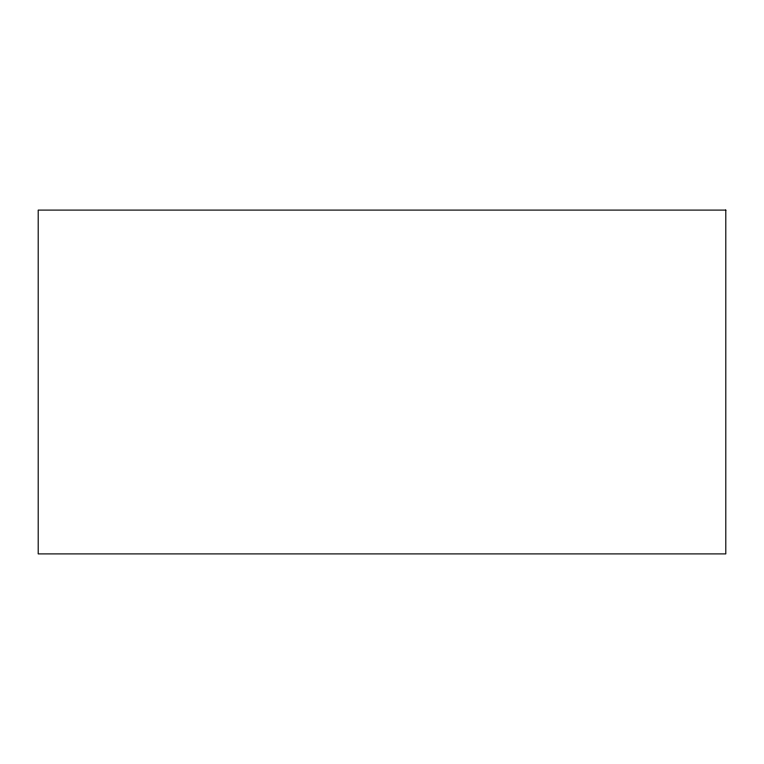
<?xml version="1.0" encoding="UTF-8"?>
<svg xmlns="http://www.w3.org/2000/svg" width="764" height="764" viewBox="0 0 764 764"><rect width="100%" height="100%" fill="white"/><g stroke="black" fill="none" stroke-linecap="round" stroke-linejoin="round"><path stroke-width="1.15" d="M725.8 210.1L38.2 210.1L38.2 553.9L725.8 553.9L725.8 210.1"/></g></svg>
